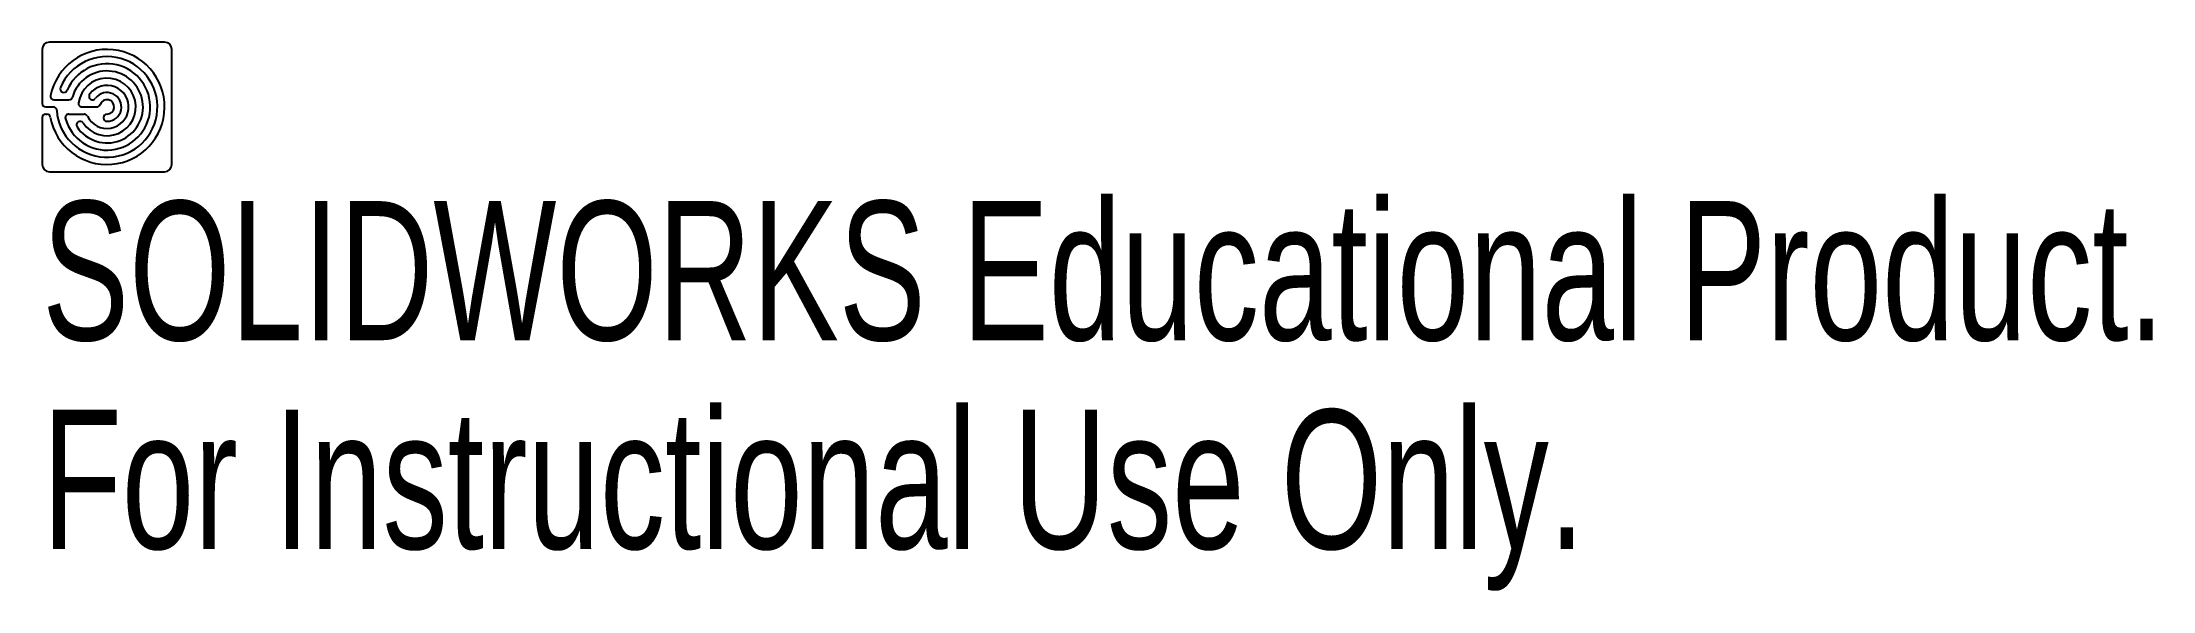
# Model space of a CAD drawing. Header units: millimetres. Extents: x -2.3 to 71, y -16.8 to 2.2.
import ezdxf

# ---------------------------------------------------------------- set-up
doc = ezdxf.new("R2010")
doc.units = ezdxf.units.MM
doc.styles.add('SLDTEXTSTYLE0', font='TXT', dxfattribs={"width": 0.7})

msp = doc.modelspace()

# ---------------------------------------------------------------- linework, layer by layer
at = {"color": 7, "linetype": 'Continuous', "lineweight": 25}
for p, q in [((2, 2.25), (-2, 2.25)), ((-2.25, 2), (-2.25, 0.125)), ((2.25, -2), (2.25, 2)), ((-2.125, 0), (-1.871, 0)), ((-1.837, 0.25), (-1.323, 0.25)), ((-0.866, 0), (-0.354, 0)), ((-2.25, -0.375), (-2.25, -2)), ((-2.125, -0.25), (-2.092, -0.25)), ((-1.323, -0.25), (-0.791, -0.25)), ((-2, -2.25), (2, -2.25))]:
    msp.add_line(p, q, dxfattribs=at)
for centre, radius, start, end in [((-2, 2), 0.25, 90, 180), ((2, 2), 0.25, 0, 90), ((0, 0), 2, 190.16425, 168.46304), ((0, 0), 1.75, 183.82255, 157.38014), ((0, 0), 1.5, 195.82662, 157.38014), ((0, 0), 1.25, 213.74899, 164.17338), ((0, 0), 1, 213.74899, 171.78679), ((0, 0), 0.75, 205.37693, 143.1301), ((-2.125, 0.125), 0.125, 180, 270), ((-1.837, 0.375), 0.125, 168.46304, 270), ((-1.871, -0.125), 0.125, 3.82255, 90), ((-1.5, 0.625), 0.125, 157.38014, 337.38014), ((-1.323, 0.375), 0.125, 270, 344.17338), ((-0.866, 0.125), 0.125, 171.78679, 270), ((-0.5, 0.375), 0.125, 143.1301, 323.1301), ((0, 0), 0.5, 270, 143.1301), ((-0.354, 0.125), 0.125, 270, 340.52878), ((0, 0), 0.25, 270, 160.52878), ((-2.125, -0.375), 0.125, 90, 180), ((-2.092, -0.375), 0.125, 10.16425, 90), ((-1.323, -0.375), 0.125, 90, 195.82662), ((-0.935, -0.625), 0.125, 33.74899, 213.74899), ((-0.791, -0.375), 0.125, 25.37693, 90), ((0, -0.375), 0.125, 90, 270), ((-2, -2), 0.25, 180, 270), ((2, -2), 0.25, 270, 0)]:
    msp.add_arc(centre, radius, start, end, dxfattribs=at)

# ---------------------------------------------------------------- texts
at = {"color": 7, "linetype": 'Continuous', "char_height": 4.83362, "attachment_point": 1, "style": 'SLDTEXTSTYLE0'}
for s, insert in [('SOLIDWORKS Educational Product.', (-2.25, -3.27)), ('For Instructional Use Only.', (-2.25, -10.52))]:
    msp.add_mtext(s, dxfattribs=dict(at, insert=insert))

doc.saveas('drawing.dxf')
